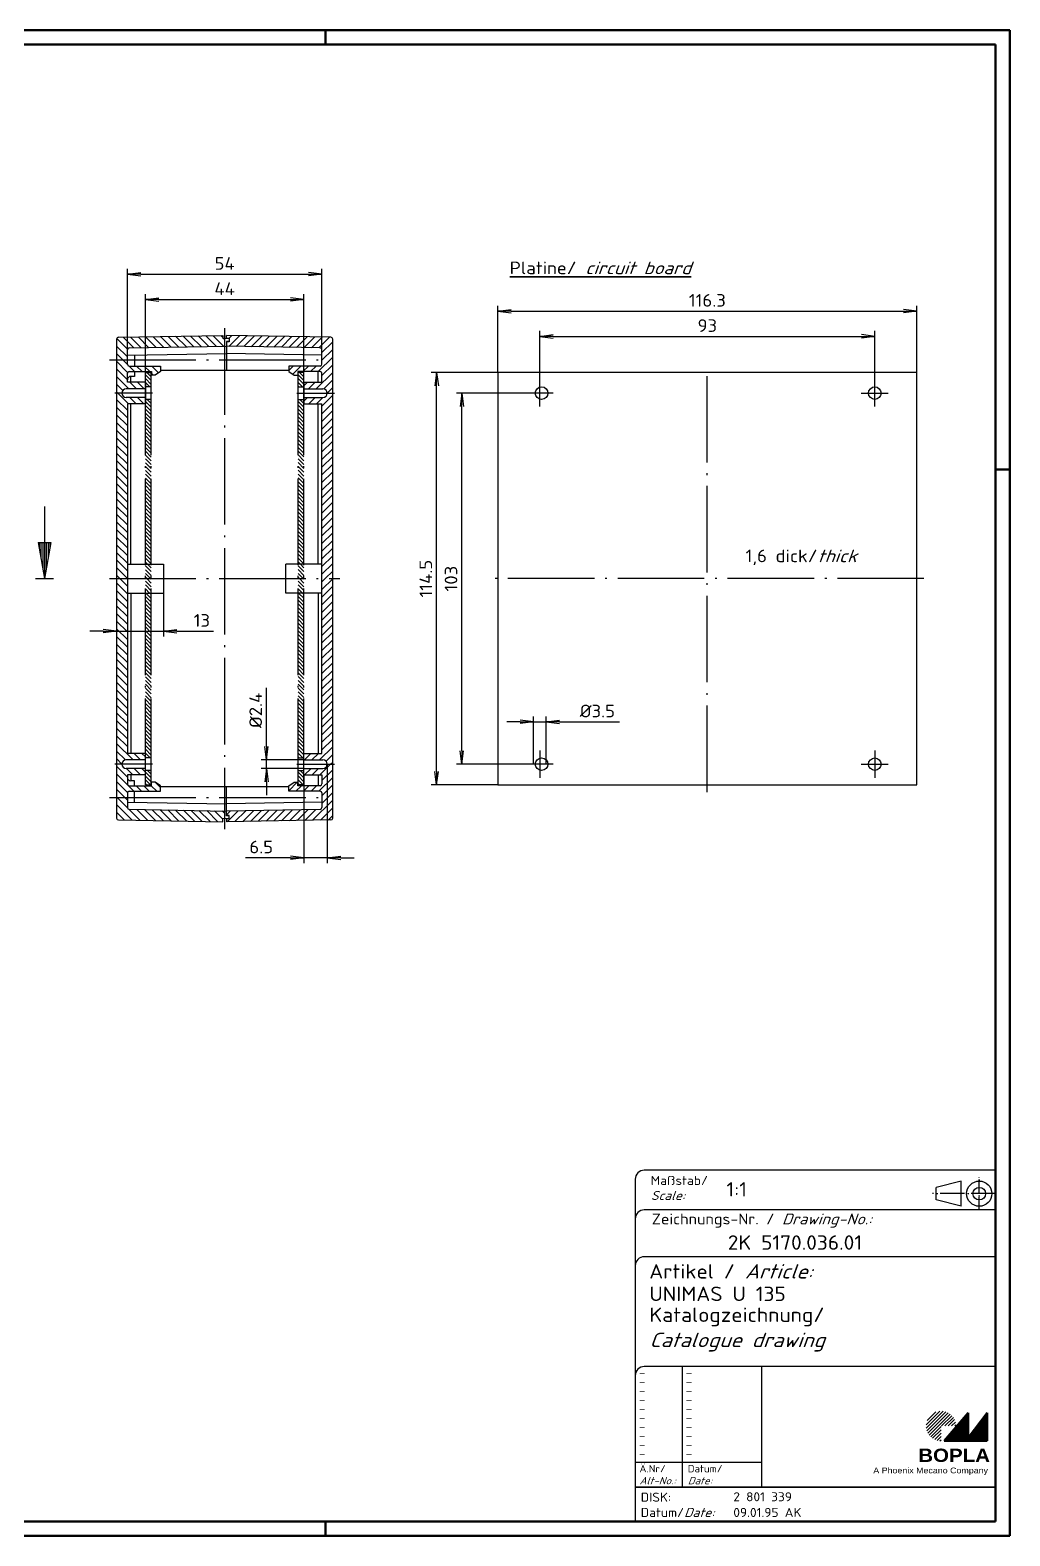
# Model space of a CAD drawing. Header units: millimetres. Extents: x 1 to 593, y 1 to 419.
# Drawn here: x 321 to 593, y 1 to 419 of the extents above; entities that cross this region are included whole.
import ezdxf

# ---------------------------------------------------------------- set-up
doc = ezdxf.new("R2010")
doc.units = ezdxf.units.MM
doc.linetypes.add('ACAD_ISO04W100', pattern=[30.5, 24, -3, 0.5, -3])
doc.styles.get("Standard").update_dxf_attribs({"font": 'isocp.shx', "width": 1.2})
doc.dimstyles.new('phoenix', dxfattribs={"dimtxt": 2.5, "dimasz": 3.72, "dimexe": 1.5, "dimexo": 0, "dimgap": 0.5, "dimtad": 1, "dimdec": 6, "dimdsep": 46, "dimtxsty": 'Standard', "dimblk": '_OPEN15', "dimcen": 0, "dimclrd": 1, "dimclre": 1, "dimclrt": 5, "dimadec": 4, "dimazin": 2, "dimtfac": 0.666667, "dimtdec": 6, "dimtmove": 0, "dimatfit": 0, "dimldrblk": '_OPEN15', "dimfxl": 1, "dimtolj": 1, "dimlwd": 25, "dimlwe": 25, "dimarcsym": 0})

# ---------------------------------------------------------------- blocks, each defined once
blk = doc.blocks.new('_OPEN15', base_point=(1, 0))
at = {"color": 0, "linetype": 'ByBlock'}
for p, q in [((1, 0), (0, 0.13)), ((0, 0), (1, 0)), ((1, 0), (0, -0.13))]:
    blk.add_line(p, q, dxfattribs=at)
blk = doc.blocks.new('*D111')
at = {"color": 1, "linetype": 'Continuous', "lineweight": 25}
for p, q in [((462.5, 321.98), (462.5, 335.48)), ((555.5, 321.98), (555.5, 335.48)), ((466.22, 333.98), (551.78, 333.98))]:
    blk.add_line(p, q, dxfattribs=at)
at = {"color": 1, "linetype": 'Continuous', "lineweight": 25, "xscale": 3.72, "yscale": 3.72, "zscale": 3.72, "rotation": 180}
blk.add_blockref('_OPEN15', (462.5, 333.98), dxfattribs=at)
at = {"color": 1, "linetype": 'Continuous', "lineweight": 25, "xscale": 3.72, "yscale": 3.72, "zscale": 3.72}
blk.add_blockref('_OPEN15', (555.5, 333.98), dxfattribs=at)
at = {"color": 5, "linetype": 'Continuous', "insert": (509, 336.98), "char_height": 3.5, "attachment_point": 5}
blk.add_mtext('\\A1;93', dxfattribs=at)
blk = doc.blocks.new('*D110')
at = {"color": 1, "linetype": 'Continuous', "lineweight": 25}
for p, q in [((450.85, 323.98), (450.85, 342.48)), ((454.57, 340.98), (563.43, 340.98)), ((567.15, 323.98), (567.15, 342.48))]:
    blk.add_line(p, q, dxfattribs=at)
at = {"color": 1, "linetype": 'Continuous', "lineweight": 25, "xscale": 3.72, "yscale": 3.72, "zscale": 3.72, "rotation": 180}
blk.add_blockref('_OPEN15', (450.85, 340.98), dxfattribs=at)
at = {"color": 1, "linetype": 'Continuous', "lineweight": 25, "xscale": 3.72, "yscale": 3.72, "zscale": 3.72}
blk.add_blockref('_OPEN15', (567.15, 340.98), dxfattribs=at)
at = {"color": 5, "linetype": 'Continuous', "insert": (509, 343.98), "char_height": 3.5, "attachment_point": 5}
blk.add_mtext('\\A1;116.3', dxfattribs=at)
blk = doc.blocks.new('*D109')
at = {"color": 1, "linetype": 'Continuous', "lineweight": 25}
for p, q in [((450.85, 323.98), (432.35, 323.98)), ((433.85, 213.2), (433.85, 320.26)), ((450.85, 209.48), (432.35, 209.48))]:
    blk.add_line(p, q, dxfattribs=at)
at = {"color": 1, "linetype": 'Continuous', "lineweight": 25, "xscale": 3.72, "yscale": 3.72, "zscale": 3.72}
for p, rotation in [((433.85, 323.98), 90), ((433.85, 209.48), 270)]:
    blk.add_blockref('_OPEN15', p, dxfattribs=dict(at, rotation=rotation))
at = {"color": 5, "linetype": 'Continuous', "insert": (430.85, 266.73), "char_height": 3.5, "attachment_point": 5, "rotation": 90}
blk.add_mtext('\\A1;114.5', dxfattribs=at)
blk = doc.blocks.new('*D108')
at = {"color": 1, "linetype": 'Continuous', "lineweight": 25}
for p, q in [((458.75, 318.23), (439.35, 318.23)), ((440.85, 218.95), (440.85, 314.51)), ((458.75, 215.23), (439.35, 215.23))]:
    blk.add_line(p, q, dxfattribs=at)
at = {"color": 1, "linetype": 'Continuous', "lineweight": 25, "xscale": 3.72, "yscale": 3.72, "zscale": 3.72}
for p, rotation in [((440.85, 318.23), 90), ((440.85, 215.23), 270)]:
    blk.add_blockref('_OPEN15', p, dxfattribs=dict(at, rotation=rotation))
at = {"color": 5, "linetype": 'Continuous', "insert": (437.85, 266.73), "char_height": 3.5, "attachment_point": 5, "rotation": 90}
blk.add_mtext('\\A1;103', dxfattribs=at)
blk = doc.blocks.new('*D87')
at = {"color": 1, "linetype": 'Continuous', "lineweight": 25}
for p, q in [((457.03, 226.98), (453.31, 226.98)), ((460.75, 215.23), (460.75, 228.48)), ((460.75, 226.98), (464.25, 226.98)), ((464.25, 215.23), (464.25, 228.48)), ((467.97, 226.98), (484.66, 226.98))]:
    blk.add_line(p, q, dxfattribs=at)
at = {"color": 1, "linetype": 'Continuous', "lineweight": 25, "xscale": 3.72, "yscale": 3.72, "zscale": 3.72}
blk.add_blockref('_OPEN15', (460.75, 226.98), dxfattribs=at)
at = {"color": 1, "linetype": 'Continuous', "lineweight": 25, "xscale": 3.72, "yscale": 3.72, "zscale": 3.72, "rotation": 180}
blk.add_blockref('_OPEN15', (464.25, 226.98), dxfattribs=at)
at = {"color": 5, "linetype": 'Continuous', "insert": (478.49, 229.98), "char_height": 3.5, "attachment_point": 5}
blk.add_mtext('\\A1;%%c3.5', dxfattribs=at)
blk = doc.blocks.new('*D93')
at = {"color": 1, "linetype": 'Continuous', "lineweight": 25}
for p, q in [((345, 266.73), (345, 250.64)), ((358, 262.73), (358, 250.64)), ((341.28, 252.14), (337.56, 252.14)), ((345, 252.14), (358, 252.14)), ((361.72, 252.14), (371.89, 252.14))]:
    blk.add_line(p, q, dxfattribs=at)
at = {"color": 1, "linetype": 'Continuous', "lineweight": 25, "xscale": 3.72, "yscale": 3.72, "zscale": 3.72}
blk.add_blockref('_OPEN15', (345, 252.14), dxfattribs=at)
at = {"color": 1, "linetype": 'Continuous', "lineweight": 25, "xscale": 3.72, "yscale": 3.72, "zscale": 3.72, "rotation": 180}
blk.add_blockref('_OPEN15', (358, 252.14), dxfattribs=at)
at = {"color": 5, "linetype": 'Continuous', "insert": (368.67, 255.14), "char_height": 3.5, "attachment_point": 5}
blk.add_mtext('\\A1;13', dxfattribs=at)
blk = doc.blocks.new('*D92')
at = {"color": 1, "linetype": 'Continuous', "lineweight": 25}
for p, q in [((348, 330.26), (348, 352.73)), ((351.72, 351.23), (398.28, 351.23)), ((402, 330.27), (402, 352.73))]:
    blk.add_line(p, q, dxfattribs=at)
at = {"color": 1, "linetype": 'Continuous', "lineweight": 25, "xscale": 3.72, "yscale": 3.72, "zscale": 3.72, "rotation": 180}
blk.add_blockref('_OPEN15', (348, 351.23), dxfattribs=at)
at = {"color": 1, "linetype": 'Continuous', "lineweight": 25, "xscale": 3.72, "yscale": 3.72, "zscale": 3.72}
blk.add_blockref('_OPEN15', (402, 351.23), dxfattribs=at)
at = {"color": 5, "linetype": 'Continuous', "insert": (375, 354.23), "char_height": 3.5, "attachment_point": 5}
blk.add_mtext('\\A1;54', dxfattribs=at)
blk = doc.blocks.new('*D84')
at = {"color": 1, "linetype": 'Continuous', "lineweight": 25}
for p, q in [((353, 321.23), (353, 345.73)), ((356.72, 344.23), (393.28, 344.23)), ((397, 321.23), (397, 345.73))]:
    blk.add_line(p, q, dxfattribs=at)
at = {"color": 1, "linetype": 'Continuous', "lineweight": 25, "xscale": 3.72, "yscale": 3.72, "zscale": 3.72, "rotation": 180}
blk.add_blockref('_OPEN15', (353, 344.23), dxfattribs=at)
at = {"color": 1, "linetype": 'Continuous', "lineweight": 25, "xscale": 3.72, "yscale": 3.72, "zscale": 3.72}
blk.add_blockref('_OPEN15', (397, 344.23), dxfattribs=at)
at = {"color": 5, "linetype": 'Continuous', "insert": (375, 347.23), "char_height": 3.5, "attachment_point": 5}
blk.add_mtext('\\A1;44', dxfattribs=at)
blk = doc.blocks.new('*D91')
at = {"color": 1, "linetype": 'Continuous', "lineweight": 25}
for p, q in [((386.62, 220.15), (386.62, 236.45)), ((397, 216.43), (385.12, 216.43)), ((397, 214.03), (385.12, 214.03)), ((386.62, 214.03), (386.62, 216.43)), ((386.62, 210.31), (386.62, 206.59))]:
    blk.add_line(p, q, dxfattribs=at)
at = {"color": 1, "linetype": 'Continuous', "lineweight": 25, "xscale": 3.72, "yscale": 3.72, "zscale": 3.72}
for p, rotation in [((386.62, 216.43), 270), ((386.62, 214.03), 90)]:
    blk.add_blockref('_OPEN15', p, dxfattribs=dict(at, rotation=rotation))
at = {"color": 5, "linetype": 'Continuous', "insert": (383.62, 230.16), "char_height": 3.5, "attachment_point": 5, "rotation": 90}
blk.add_mtext('\\A1;%%c2.4', dxfattribs=at)
blk = doc.blocks.new('*D83')
at = {"color": 1, "linetype": 'Continuous', "lineweight": 25}
for p, q in [((403.5, 215.23), (403.5, 187.73)), ((397, 212.23), (397, 187.73)), ((393.28, 189.23), (380.75, 189.23)), ((403.5, 189.23), (397, 189.23)), ((407.22, 189.23), (410.94, 189.23))]:
    blk.add_line(p, q, dxfattribs=at)
at = {"color": 1, "linetype": 'Continuous', "lineweight": 25, "xscale": 3.72, "yscale": 3.72, "zscale": 3.72}
blk.add_blockref('_OPEN15', (397, 189.23), dxfattribs=at)
at = {"color": 1, "linetype": 'Continuous', "lineweight": 25, "xscale": 3.72, "yscale": 3.72, "zscale": 3.72, "rotation": 180}
blk.add_blockref('_OPEN15', (403.5, 189.23), dxfattribs=at)
at = {"color": 5, "linetype": 'Continuous', "insert": (385.16, 192.23), "char_height": 3.5, "attachment_point": 5}
blk.add_mtext('\\A1;6.5', dxfattribs=at)
blk = doc.blocks.new('*X41')
at = {"color": 0, "linetype": 'Continuous'}
for p, q in [((376.16, 329.49), (379.11, 332.44)), ((376.19, 331.64), (377.02, 332.47)), ((378.24, 329.45), (381.19, 332.4)), ((380.33, 329.42), (383.28, 332.36)), ((382.41, 329.38), (385.36, 332.33)), ((384.5, 329.34), (387.45, 332.29)), ((386.58, 329.31), (389.53, 332.26)), ((388.67, 329.27), (391.62, 332.22)), ((390.75, 329.23), (393.7, 332.18)), ((392.84, 329.2), (395.79, 332.15)), ((394.92, 329.16), (397.87, 332.11)), ((397.01, 329.12), (399.96, 332.07)), ((399.09, 329.09), (402.04, 332.04)), ((401.18, 329.05), (404.13, 332)), ((402, 327.75), (405, 330.75)), ((400.99, 322.5), (405, 326.51)), ((402, 325.63), (405, 328.63)), ((392.8, 322.8), (394, 324)), ((393.89, 321.77), (396.12, 324)), ((396.75, 322.5), (398.25, 324)), ((398.87, 322.5), (400.37, 324)), ((400.43, 317.7), (405, 322.27)), ((402, 321.39), (405, 324.39)), ((397, 318.51), (397.99, 319.5)), ((398.31, 317.7), (400.11, 319.5)), ((402.53, 317.68), (405, 320.15)), ((403.5, 316.53), (405, 318.03)), ((397, 314.27), (398.03, 315.3)), ((398.35, 313.5), (400.15, 315.3)), ((400.47, 313.5), (402.27, 315.3)), ((402, 312.9), (405, 315.9)), ((402, 310.78), (405, 313.78)), ((402, 308.66), (405, 311.66)), ((402, 306.54), (405, 309.54)), ((402, 304.42), (405, 307.42)), ((402, 302.3), (405, 305.3)), ((402, 300.18), (405, 303.18)), ((402, 298.06), (405, 301.06)), ((402, 295.93), (405, 298.93)), ((402, 293.81), (405, 296.81)), ((402, 291.69), (405, 294.69)), ((402, 289.57), (405, 292.57)), ((402, 287.45), (405, 290.45)), ((402, 285.33), (405, 288.33)), ((402, 283.21), (405, 286.21)), ((402, 281.08), (405, 284.08)), ((402, 278.96), (405, 281.96)), ((402, 276.84), (405, 279.84)), ((402, 274.72), (405, 277.72)), ((402, 272.6), (405, 275.6)), ((402, 270.48), (405, 273.48)), ((402, 268.36), (405, 271.36)), ((402, 266.24), (405, 269.24)), ((402, 264.11), (402.89, 265)), ((402, 261.99), (405, 264.99)), ((402.89, 265), (405, 267.11)), ((402, 259.87), (405, 262.87)), ((402, 257.75), (405, 260.75)), ((402, 255.63), (405, 258.63)), ((402, 253.51), (405, 256.51)), ((402, 251.39), (405, 254.39)), ((402, 249.26), (405, 252.26)), ((402, 247.14), (405, 250.14)), ((402, 245.02), (405, 248.02)), ((402, 242.9), (405, 245.9)), ((402, 240.78), (405, 243.78)), ((402, 238.66), (405, 241.66)), ((402, 236.54), (405, 239.54)), ((402, 234.42), (405, 237.42)), ((402, 232.29), (405, 235.29)), ((402, 230.17), (405, 233.17)), ((402, 228.05), (405, 231.05)), ((402, 225.93), (405, 228.93)), ((402, 223.81), (405, 226.81)), ((402, 221.69), (405, 224.69)), ((402, 219.57), (405, 222.57)), ((401.38, 214.7), (405, 218.32)), ((402, 217.45), (405, 220.45)), ((397.13, 214.7), (398.93, 216.5)), ((399.25, 214.7), (401.05, 216.5)), ((401.42, 210.5), (404.42, 213.5)), ((403.15, 214.35), (405, 216.2)), ((404.42, 213.5), (405, 214.08)), ((397.18, 210.5), (398.98, 212.3)), ((399.3, 210.5), (401.1, 212.3)), ((401.16, 206), (405, 209.84)), ((402, 208.96), (405, 211.96)), ((392.8, 206.12), (395.18, 208.5)), ((394.8, 206), (396.3, 207.5)), ((396.92, 206), (398.42, 207.5)), ((399.04, 206), (400.54, 207.5)), ((402, 204.72), (405, 207.72)), ((402, 202.6), (405, 205.6)), ((382.17, 197.62), (385.22, 200.67)), ((384.33, 197.65), (387.38, 200.71)), ((386.49, 197.69), (389.54, 200.75)), ((388.65, 197.73), (391.7, 200.78)), ((390.81, 197.77), (393.86, 200.82)), ((392.97, 197.8), (396.02, 200.86)), ((395.13, 197.84), (398.18, 200.9)), ((397.28, 197.88), (400.34, 200.93)), ((399.44, 197.92), (405, 203.47)), ((401.6, 197.96), (405, 201.35)), ((375.5, 199.43), (376.59, 200.52)), ((375.69, 197.5), (378.75, 200.56)), ((377.85, 197.54), (380.91, 200.59)), ((380.01, 197.58), (383.07, 200.63)), ((403.76, 197.99), (405, 199.23))]:
    blk.add_line(p, q, dxfattribs=at)
blk = doc.blocks.new('*X42')
at = {"color": 0, "linetype": 'Continuous'}
for p, q in [((348.02, 328.68), (345.03, 331.67)), ((349.77, 329.05), (346.81, 332.02)), ((351.86, 329.09), (348.89, 332.05)), ((353.94, 329.12), (350.98, 332.09)), ((356.03, 329.16), (353.06, 332.13)), ((358.11, 329.2), (355.15, 332.16)), ((360.2, 329.23), (357.23, 332.2)), ((362.28, 329.27), (359.32, 332.23)), ((364.37, 329.31), (361.4, 332.27)), ((366.45, 329.34), (363.49, 332.31)), ((368.54, 329.38), (365.57, 332.34)), ((370.62, 329.41), (367.66, 332.38)), ((372.71, 329.45), (369.74, 332.42)), ((374.79, 329.49), (371.83, 332.45)), ((374.5, 331.9), (373.91, 332.49)), ((375, 331.4), (374.72, 331.68)), ((348, 326.58), (345, 329.58)), ((346.71, 325.75), (345, 327.46)), ((348.07, 322.26), (345, 325.34)), ((348, 320.22), (345, 323.22)), ((348, 324.46), (346.71, 325.75)), ((349.96, 322.5), (348.46, 324)), ((352.08, 322.5), (350.58, 324)), ((354.2, 322.5), (352.7, 324)), ((355.2, 321.5), (354.7, 322)), ((356.67, 322.15), (354.82, 324)), ((357.2, 323.74), (356.94, 324)), ((348.39, 317.7), (345, 321.09)), ((346.75, 317.23), (345, 318.97)), ((350.52, 317.7), (348.72, 319.5)), ((352.64, 317.7), (350.84, 319.5)), ((353, 319.46), (352.96, 319.5)), ((345.35, 316.5), (345, 316.85)), ((348, 311.73), (345, 314.73)), ((348.35, 313.5), (345.35, 316.5)), ((350.47, 313.5), (348.67, 315.3)), ((352.59, 313.5), (350.79, 315.3)), ((353, 315.22), (352.92, 315.3)), ((348, 309.61), (345, 312.61)), ((348, 307.49), (345, 310.49)), ((348, 305.37), (345, 308.37)), ((348, 303.25), (345, 306.25)), ((348, 301.12), (345, 304.12)), ((348, 299), (345, 302)), ((348, 296.88), (345, 299.88)), ((348, 294.76), (345, 297.76)), ((348, 292.64), (345, 295.64)), ((348, 290.52), (345, 293.52)), ((348, 288.4), (345, 291.4)), ((348, 286.27), (345, 289.27)), ((348, 284.15), (345, 287.15)), ((348, 282.03), (345, 285.03)), ((348, 279.91), (345, 282.91)), ((348, 277.79), (345, 280.79)), ((348, 275.67), (345, 278.67)), ((348, 273.55), (345, 276.55)), ((348, 271.43), (345, 274.43)), ((348, 269.3), (345, 272.3)), ((348, 267.18), (345, 270.18)), ((348, 265.06), (345, 268.06)), ((345.94, 265), (345, 265.94)), ((348, 260.82), (345, 263.82)), ((348, 262.94), (345.94, 265)), ((348, 258.7), (345, 261.7)), ((348, 256.58), (345, 259.58)), ((348, 254.45), (345, 257.45)), ((348, 252.33), (345, 255.33)), ((348, 250.21), (345, 253.21)), ((348, 248.09), (345, 251.09)), ((348, 245.97), (345, 248.97)), ((348, 243.85), (345, 246.85)), ((348, 241.73), (345, 244.73)), ((348, 239.61), (345, 242.61)), ((348, 237.48), (345, 240.48)), ((348, 235.36), (345, 238.36)), ((348, 233.24), (345, 236.24)), ((348, 231.12), (345, 234.12)), ((348, 229), (345, 232)), ((348, 226.88), (345, 229.88)), ((348, 224.76), (345, 227.76)), ((348, 222.64), (345, 225.64)), ((348, 220.51), (345, 223.51)), ((348, 218.39), (345, 221.39)), ((349.57, 214.7), (345, 219.27)), ((347.47, 214.68), (345, 217.15)), ((346.5, 213.53), (345, 215.03)), ((351.69, 214.7), (349.89, 216.5)), ((353, 215.51), (352.01, 216.5)), ((348, 209.91), (345, 212.91)), ((349.79, 206), (345, 210.79)), ((349.53, 210.5), (347.73, 212.3)), ((351.65, 210.5), (349.85, 212.3)), ((353, 211.27), (351.97, 212.3)), ((348.02, 205.64), (345, 208.66)), ((347.29, 204.25), (345, 206.54)), ((351.91, 206), (350.41, 207.5)), ((354.03, 206), (352.53, 207.5)), ((356.15, 206), (354.65, 207.5)), ((357.2, 207.07), (355.91, 208.36)), ((345.17, 204.25), (345, 204.42)), ((349.36, 197.94), (345, 202.3)), ((348, 201.42), (345.17, 204.25)), ((348, 203.54), (347.29, 204.25)), ((351.52, 197.9), (348.45, 200.97)), ((353.68, 197.86), (350.61, 200.93)), ((355.84, 197.83), (352.77, 200.9)), ((358, 197.79), (354.93, 200.86)), ((360.16, 197.75), (357.09, 200.82)), ((362.32, 197.71), (359.24, 200.78)), ((364.47, 197.67), (361.4, 200.75)), ((366.63, 197.64), (363.56, 200.71)), ((368.79, 197.6), (365.72, 200.67)), ((347.2, 197.98), (345, 200.18)), ((370.95, 197.56), (367.88, 200.63)), ((373.11, 197.52), (370.04, 200.6)), ((374.5, 198.26), (372.2, 200.56)), ((375, 199.88), (374.36, 200.52))]:
    blk.add_line(p, q, dxfattribs=at)
blk = doc.blocks.new('*X43')
at = {"color": 0, "linetype": 'Continuous'}
for p, q in [((354.6, 321.04), (353.39, 322.25)), ((354.6, 322.1), (354.45, 322.25)), ((354.6, 319.98), (353, 321.58)), ((354.6, 318.92), (353, 320.52)), ((354.21, 318.25), (353, 319.46)), ((353.15, 318.25), (353, 318.4)), ((354.6, 312.56), (353, 314.16)), ((354.6, 313.62), (353.47, 314.75)), ((354.6, 314.68), (354.53, 314.75)), ((354.6, 311.49), (353, 313.09)), ((354.6, 310.43), (353, 312.03)), ((354.6, 309.37), (353, 310.97)), ((354.6, 308.31), (353, 309.91)), ((354.6, 307.25), (353, 308.85)), ((354.6, 306.19), (353, 307.79)), ((354.6, 305.13), (353, 306.73)), ((354.6, 304.07), (353, 305.67)), ((354.6, 303.01), (353, 304.61)), ((354.6, 301.95), (353, 303.55)), ((354.6, 300.89), (353, 302.49)), ((354.6, 299.83), (353, 301.43)), ((354.6, 298.77), (353, 300.37)), ((354.6, 297.71), (353, 299.31)), ((354.6, 296.65), (353, 298.25)), ((354.6, 295.58), (353, 297.18)), ((354.6, 294.52), (353, 296.12)), ((354.6, 293.46), (353, 295.06)), ((354.6, 292.4), (353, 294)), ((354.6, 291.34), (353, 292.94)), ((354.6, 290.28), (353, 291.88)), ((354.6, 289.22), (353, 290.82)), ((354.6, 288.16), (353, 289.76)), ((354.6, 287.1), (353, 288.7)), ((354.6, 286.04), (353, 287.64)), ((354.6, 284.98), (353, 286.58)), ((354.6, 283.92), (353, 285.52)), ((354.6, 282.86), (353, 284.46)), ((354.6, 281.8), (353, 283.4)), ((354.6, 280.74), (353, 282.34)), ((354.6, 279.67), (353, 281.27)), ((354.6, 278.61), (353, 280.21)), ((354.6, 277.55), (353, 279.15)), ((354.6, 276.49), (353, 278.09)), ((354.6, 275.43), (353, 277.03)), ((354.6, 274.37), (353, 275.97)), ((354.6, 273.31), (353, 274.91)), ((354.6, 272.25), (353, 273.85)), ((354.6, 271.19), (353, 272.79)), ((354.6, 270.13), (353, 271.73)), ((354.6, 269.07), (353, 270.67)), ((353.61, 269), (353, 269.61)), ((354.6, 266.95), (353, 268.55)), ((354.6, 268.01), (353.61, 269)), ((354.6, 265.89), (353, 267.49)), ((354.43, 265), (353, 266.43)), ((353.36, 265), (353, 265.36)), ((354.6, 262.7), (353, 264.3)), ((354.6, 263.76), (353.36, 265)), ((354.6, 264.83), (354.43, 265)), ((354.6, 261.64), (353, 263.24)), ((354.18, 261), (353, 262.18)), ((353.12, 261), (353, 261.12)), ((354.6, 258.46), (353, 260.06)), ((354.6, 259.52), (353.12, 261)), ((354.6, 260.58), (354.18, 261)), ((354.6, 257.4), (353, 259)), ((354.6, 256.34), (353, 257.94)), ((354.6, 255.28), (353, 256.88)), ((354.6, 254.22), (353, 255.82)), ((354.6, 253.16), (353, 254.76)), ((354.6, 252.1), (353, 253.7)), ((354.6, 251.04), (353, 252.64)), ((354.6, 249.98), (353, 251.58)), ((354.6, 248.92), (353, 250.52)), ((354.6, 247.85), (353, 249.45)), ((354.6, 246.79), (353, 248.39)), ((354.6, 245.73), (353, 247.33)), ((354.6, 244.67), (353, 246.27)), ((354.6, 243.61), (353, 245.21)), ((354.6, 242.55), (353, 244.15)), ((354.6, 241.49), (353, 243.09)), ((354.6, 240.43), (353, 242.03)), ((354.6, 239.37), (353, 240.97)), ((354.6, 238.31), (353, 239.91)), ((354.6, 237.25), (353, 238.85)), ((354.6, 236.19), (353, 237.79)), ((354.6, 235.13), (353, 236.73)), ((354.6, 234.07), (353, 235.67)), ((354.6, 233.01), (353, 234.61)), ((354.6, 231.95), (353, 233.55)), ((354.6, 230.88), (353, 232.48)), ((354.6, 229.82), (353, 231.42)), ((354.6, 228.76), (353, 230.36)), ((354.6, 227.7), (353, 229.3)), ((354.6, 226.64), (353, 228.24)), ((354.6, 225.58), (353, 227.18)), ((354.6, 224.52), (353, 226.12)), ((354.6, 223.46), (353, 225.06)), ((354.6, 222.4), (353, 224)), ((354.6, 221.34), (353, 222.94)), ((354.6, 220.28), (353, 221.88)), ((354.6, 219.22), (353, 220.82)), ((354.6, 218.16), (353, 219.76)), ((354.6, 217.1), (353, 218.7)), ((354.6, 216.04), (353, 217.64)), ((354.32, 215.25), (353, 216.57)), ((353.26, 215.25), (353, 215.51)), ((354.6, 209.67), (353, 211.27)), ((354.6, 208.61), (353, 210.21)), ((354.4, 207.75), (353, 209.15)), ((354.6, 210.73), (353.58, 211.75)), ((353.34, 207.75), (353, 208.09))]:
    blk.add_line(p, q, dxfattribs=at)
blk = doc.blocks.new('*X44')
at = {"color": 0, "linetype": 'Continuous'}
for p, q in [((397, 321.07), (395.82, 322.25)), ((397, 322.13), (396.88, 322.25)), ((397, 320.01), (395.4, 321.61)), ((397, 318.95), (395.4, 320.55)), ((396.63, 318.25), (395.4, 319.48)), ((395.57, 318.25), (395.4, 318.42)), ((397, 312.58), (395.4, 314.18)), ((397, 313.64), (395.89, 314.75)), ((397, 314.7), (396.95, 314.75)), ((397, 311.52), (395.4, 313.12)), ((397, 310.46), (395.4, 312.06)), ((397, 309.4), (395.4, 311)), ((397, 308.34), (395.4, 309.94)), ((397, 307.28), (395.4, 308.88)), ((397, 306.22), (395.4, 307.82)), ((397, 305.16), (395.4, 306.76)), ((397, 304.1), (395.4, 305.7)), ((397, 303.04), (395.4, 304.64)), ((397, 301.98), (395.4, 303.58)), ((397, 300.91), (395.4, 302.51)), ((397, 299.85), (395.4, 301.45)), ((397, 298.79), (395.4, 300.39)), ((397, 297.73), (395.4, 299.33)), ((397, 296.67), (395.4, 298.27)), ((397, 295.61), (395.4, 297.21)), ((397, 294.55), (395.4, 296.15)), ((397, 293.49), (395.4, 295.09)), ((397, 292.43), (395.4, 294.03)), ((397, 291.37), (395.4, 292.97)), ((397, 290.31), (395.4, 291.91)), ((397, 289.25), (395.4, 290.85)), ((397, 288.19), (395.4, 289.79)), ((397, 287.13), (395.4, 288.73)), ((397, 286.07), (395.4, 287.67)), ((397, 285), (395.4, 286.6)), ((397, 283.94), (395.4, 285.54)), ((397, 282.88), (395.4, 284.48)), ((397, 281.82), (395.4, 283.42)), ((397, 280.76), (395.4, 282.36)), ((397, 279.7), (395.4, 281.3)), ((397, 278.64), (395.4, 280.24)), ((397, 277.58), (395.4, 279.18)), ((397, 276.52), (395.4, 278.12)), ((397, 275.46), (395.4, 277.06)), ((397, 274.4), (395.4, 276)), ((397, 273.34), (395.4, 274.94)), ((397, 272.28), (395.4, 273.88)), ((397, 271.22), (395.4, 272.82)), ((397, 270.16), (395.4, 271.76)), ((397, 269.09), (395.4, 270.69)), ((396.03, 269), (395.4, 269.63)), ((397, 266.97), (395.4, 268.57)), ((397, 268.03), (396.03, 269)), ((397, 265.91), (395.4, 267.51)), ((396.85, 265), (395.4, 266.45)), ((395.79, 265), (395.4, 265.39)), ((397, 262.73), (395.4, 264.33)), ((397, 263.79), (395.79, 265)), ((397, 264.85), (396.85, 265)), ((397, 261.67), (395.4, 263.27)), ((396.61, 261), (395.4, 262.21)), ((395.55, 261), (395.4, 261.15)), ((397, 258.49), (395.4, 260.09)), ((397, 259.55), (395.55, 261)), ((397, 260.61), (396.61, 261)), ((397, 257.43), (395.4, 259.03)), ((397, 256.37), (395.4, 257.97)), ((397, 255.31), (395.4, 256.91)), ((397, 254.25), (395.4, 255.85)), ((397, 253.18), (395.4, 254.78)), ((397, 252.12), (395.4, 253.72)), ((397, 251.06), (395.4, 252.66)), ((397, 250), (395.4, 251.6)), ((397, 248.94), (395.4, 250.54)), ((397, 247.88), (395.4, 249.48)), ((397, 246.82), (395.4, 248.42)), ((397, 245.76), (395.4, 247.36)), ((397, 244.7), (395.4, 246.3)), ((397, 243.64), (395.4, 245.24)), ((397, 242.58), (395.4, 244.18)), ((397, 241.52), (395.4, 243.12)), ((397, 240.46), (395.4, 242.06)), ((397, 239.4), (395.4, 241)), ((397, 238.34), (395.4, 239.94)), ((397, 237.27), (395.4, 238.87)), ((397, 236.21), (395.4, 237.81)), ((397, 235.15), (395.4, 236.75)), ((397, 234.09), (395.4, 235.69)), ((397, 233.03), (395.4, 234.63)), ((397, 231.97), (395.4, 233.57)), ((397, 230.91), (395.4, 232.51)), ((397, 229.85), (395.4, 231.45)), ((397, 228.79), (395.4, 230.39)), ((397, 227.73), (395.4, 229.33)), ((397, 226.67), (395.4, 228.27)), ((397, 225.61), (395.4, 227.21)), ((397, 224.55), (395.4, 226.15)), ((397, 223.49), (395.4, 225.09)), ((397, 222.43), (395.4, 224.03)), ((397, 221.36), (395.4, 222.96)), ((397, 220.3), (395.4, 221.9)), ((397, 219.24), (395.4, 220.84)), ((397, 218.18), (395.4, 219.78)), ((397, 217.12), (395.4, 218.72)), ((397, 216.06), (395.4, 217.66)), ((396.75, 215.25), (395.4, 216.6)), ((395.69, 215.25), (395.4, 215.54)), ((397, 209.7), (395.4, 211.3)), ((397, 208.64), (395.4, 210.24)), ((396.83, 207.75), (395.4, 209.18)), ((397, 210.76), (396.01, 211.75)), ((395.77, 207.75), (395.4, 208.12))]:
    blk.add_line(p, q, dxfattribs=at)

msp = doc.modelspace()

# ---------------------------------------------------------------- hatches: boundary and pattern name
at = {"linetype": 'Continuous', "lineweight": 25}
h = msp.add_hatch(dxfattribs=at)
h.set_pattern_fill('_U', color=1, scale=0.65, angle=45, style=0, pattern_type=0)
h.set_pattern_definition([(45, (174, -32.08885), (-0.4596194, 0.4596194), [])])
edge = h.paths.add_edge_path(flags=0)
edge.add_line((573.883475, 27.364538), (573.883475, 31.514538))
edge.add_line((573.883475, 31.514538), (578.033475, 31.514538))
edge.add_arc((573.883475, 31.514538), 4.15, 0, 270)
h = msp.add_hatch(dxfattribs=at)
h.set_pattern_fill('_U', color=1, scale=0.1, angle=45, style=0, pattern_type=0)
h.set_pattern_definition([(45, (174, -32.08885), (-0.070710678, 0.070710678), [])])
h.paths.add_polyline_path([(581.433475, 35.164538), (574.733475, 27.364538), (586.733475, 27.364538), (586.733475, 35.164538), (581.433475, 28.264538)], flags=0)

# ---------------------------------------------------------------- linework, layer by layer
at = {"color": 1, "linetype": 'Continuous', "lineweight": 50}
for p, q in [((1, 419), (593, 419)), ((403, 419), (403, 415)), ((593, 419), (593, 1)), ((589, 297), (593, 297)), ((403, 1), (403, 5)), ((593, 1), (1, 1))]:
    msp.add_line(p, q, dxfattribs=at)
at = {"color": 3, "linetype": 'Continuous', "lineweight": 50}
for p, q in [((20, 415), (589, 415)), ((589, 415), (589, 5)), ((589, 5), (20, 5))]:
    msp.add_line(p, q, dxfattribs=at)
at = {"color": 1, "linetype": 'ACAD_ISO04W100'}
for p, q in [((375, 336.227033), (375, 197.227033)), ((375, 336.227033), (375, 197.227033)), ((343, 327.477033), (404, 327.477033)), ((353, 209.477033), (353, 323.977033)), ((353, 323.977033), (354.6, 323.977033)), ((354.6, 209.477033), (354.6, 323.977033)), ((395.4, 209.477033), (395.4, 323.977033)), ((397, 323.977033), (395.4, 323.977033)), ((397, 209.477033), (397, 323.977033)), ((462.5, 314.477033), (462.5, 321.977033)), ((509, 207.477033), (509, 325.977033)), ((555.5, 314.477033), (555.5, 321.977033)), ((355, 318.227033), (344.5, 318.227033)), ((354.6, 319.977033), (353, 319.977033)), ((395, 318.227033), (405.5, 318.227033)), ((395.4, 319.977033), (397, 319.977033)), ((466.25, 318.227033), (458.75, 318.227033)), ((551.75, 318.227033), (559.25, 318.227033)), ((354.6, 316.477033), (353, 316.477033)), ((395.4, 316.477033), (397, 316.477033)), ((343, 266.727033), (407, 266.727033)), ((569.15, 266.727033), (448.85, 266.727033)), ((462.5, 218.977033), (462.5, 211.477033)), ((555.5, 218.977033), (555.5, 211.477033)), ((355, 215.227033), (344.5, 215.227033)), ((354.6, 216.977033), (353, 216.977033)), ((354.6, 213.477033), (353, 213.477033)), ((395, 215.227033), (405.5, 215.227033)), ((395.4, 216.977033), (397, 216.977033)), ((395.4, 213.477033), (397, 213.477033)), ((466.25, 215.227033), (458.75, 215.227033)), ((551.75, 215.227033), (559.25, 215.227033)), ((353, 209.477033), (354.6, 209.477033)), ((397, 209.477033), (395.4, 209.477033)), ((343, 205.977033), (404, 205.977033))]:
    msp.add_line(p, q, dxfattribs=at)
at = {"color": 7, "linetype": 'Continuous'}
for p, q in [((345, 333.22076), (345, 200.233306)), ((345.491274, 333.720684), (374.5, 334.227033)), ((348, 326.227033), (348, 330.25567)), ((348.491274, 330.755594), (375.5, 331.227033)), ((374.5, 334.227033), (374.5, 333.427033)), ((376.3, 333.269554), (374.5, 333.427033)), ((404.508726, 333.720684), (375.5, 334.227033)), ((375.5, 333.339545), (375.5, 334.227033)), ((376.3, 333.357042), (375.5, 333.427033)), ((376.3, 332.597024), (375.5, 332.527033)), ((375.5, 332.527033), (375.5, 324.477033)), ((376.3, 332.497024), (375.5, 332.427033)), ((401.508726, 330.773049), (375.5, 331.227033)), ((376.3, 333.357042), (376.3, 332.497024)), ((402, 326.227033), (402, 330.273125)), ((405, 200.233306), (405, 333.22076)), ((348, 328.747019), (375.5, 329.227033)), ((350, 328.781929), (350, 325.727033)), ((402, 328.764474), (375.5, 329.227033)), ((348, 321.227033), (348, 323.727033)), ((348.5, 325.727033), (357.2, 325.727033)), ((348.5, 324.227033), (354.7, 324.227033)), ((349, 321.227033), (349, 322.877033)), ((350, 322.877033), (349, 322.877033)), ((350, 324.227033), (350, 322.877033)), ((354.7, 324.227033), (354.7, 323.227033)), ((355.7, 323.227033), (354.7, 323.227033)), ((357.2, 324.227033), (355.7, 323.227033)), ((357.2, 325.727033), (357.2, 324.227033)), ((392.8, 324.477033), (357.2, 324.477033)), ((392.8, 325.727033), (392.8, 324.227033)), ((401.5, 325.727033), (392.8, 325.727033)), ((392.8, 324.227033), (394.3, 323.227033)), ((394.3, 323.227033), (395.3, 323.227033)), ((401.5, 324.227033), (395.3, 324.227033)), ((395.3, 324.227033), (395.3, 323.227033)), ((401, 321.227033), (401, 324.227033)), ((402, 321.227033), (402, 323.727033)), ((567.15, 323.977033), (450.85, 323.977033)), ((450.85, 323.977033), (450.85, 209.477033)), ((567.15, 209.477033), (567.15, 323.977033)), ((353, 319.427033), (347.7, 319.427033)), ((353, 321.227033), (348, 321.227033)), ((353, 321.227033), (353, 315.227033)), ((397, 321.227033), (402, 321.227033)), ((397, 321.227033), (397, 315.227033)), ((397, 319.427033), (402.3, 319.427033)), ((353, 317.027033), (347.7, 317.027033)), ((348, 315.227033), (348, 218.227033)), ((353, 315.227033), (348, 315.227033)), ((349, 270.727033), (349, 315.227033)), ((397, 317.027033), (402.3, 317.027033)), ((397, 315.227033), (402, 315.227033)), ((401, 270.727033), (401, 315.227033)), ((402, 218.227033), (402, 315.227033)), ((348, 270.727033), (358, 270.727033)), ((358, 270.727033), (358, 262.727033)), ((402, 270.727033), (392, 270.727033)), ((392, 262.727033), (392, 270.727033)), ((348, 262.727033), (358, 262.727033)), ((349, 262.727033), (349, 218.227033)), ((402, 262.727033), (392, 262.727033)), ((401, 262.727033), (401, 218.227033)), ((353, 218.227033), (348, 218.227033)), ((353, 212.227033), (353, 218.227033)), ((397, 212.227033), (397, 218.227033)), ((397, 218.227033), (402, 218.227033)), ((353, 216.427033), (347.7, 216.427033)), ((353, 214.027033), (347.7, 214.027033)), ((397, 216.427033), (402.3, 216.427033)), ((397, 214.027033), (402.3, 214.027033)), ((353, 212.227033), (348, 212.227033)), ((348, 212.227033), (348, 209.727033)), ((348.5, 209.227033), (354.7, 209.227033)), ((349, 212.227033), (349, 210.577033)), ((350, 210.577033), (349, 210.577033)), ((350, 209.227033), (350, 210.577033)), ((355.7, 210.227033), (354.7, 210.227033)), ((354.7, 209.227033), (354.7, 210.227033)), ((357.2, 209.227033), (355.7, 210.227033)), ((357.2, 207.727033), (357.2, 209.227033)), ((392.8, 209.227033), (394.3, 210.227033)), ((392.8, 207.727033), (392.8, 209.227033)), ((394.3, 210.227033), (395.3, 210.227033)), ((395.3, 209.227033), (395.3, 210.227033)), ((401.5, 209.227033), (395.3, 209.227033)), ((397, 212.227033), (402, 212.227033)), ((401, 212.227033), (401, 209.227033)), ((402, 212.227033), (402, 209.727033)), ((450.85, 209.477033), (567.15, 209.477033)), ((348, 207.227033), (348, 203.198396)), ((348.5, 207.727033), (357.2, 207.727033)), ((350, 204.672137), (350, 207.727033)), ((392.8, 208.977033), (357.2, 208.977033)), ((375.5, 200.927033), (375.5, 208.977033)), ((401.5, 207.727033), (392.8, 207.727033)), ((402, 207.227033), (402, 203.180941)), ((348, 204.707048), (375.5, 204.227033)), ((348.491274, 202.698472), (375.5, 202.227033)), ((402, 204.689592), (375.5, 204.227033)), ((401.508726, 202.681017), (375.5, 202.227033)), ((376.3, 200.957042), (375.5, 201.027033)), ((376.3, 200.857042), (375.5, 200.927033)), ((376.3, 200.097024), (376.3, 200.957042)), ((345.491274, 199.733382), (374.5, 199.227033)), ((376.3, 200.184513), (374.5, 200.027033)), ((374.5, 199.227033), (374.5, 200.027033)), ((375.5, 200.114522), (375.5, 199.227033)), ((376.3, 200.097024), (375.5, 200.027033)), ((404.508726, 199.733382), (375.5, 199.227033))]:
    msp.add_line(p, q, dxfattribs=at)
at = {"color": 3, "linetype": 'Continuous'}
for p, q in [((325, 286.727033), (325, 266.727033)), ((323.23673, 276.727033), (326.76327, 276.727033)), ((323.23673, 276.727033), (325, 266.727033)), ((323.5, 276.727033), (323.5, 275.233956)), ((324, 276.727033), (324, 272.398315)), ((324.5, 276.727033), (324.5, 269.562674)), ((326.76327, 276.727033), (325, 266.727033)), ((325.5, 276.727033), (325.5, 269.562674)), ((326, 276.727033), (326, 272.398315)), ((326.5, 276.727033), (326.5, 275.233956)), ((322.5, 266.727033), (327.5, 266.727033))]:
    msp.add_line(p, q, dxfattribs=at)
at = {"color": 5, "linetype": 'Continuous'}
for p, q in [((589, 102.5), (491.5, 102.5)), ((489, 100), (489, 5)), ((579.5, 99.5), (572.5, 97.75)), ((572.5, 94.25), (572.5, 97.75)), ((579.5, 92.5), (579.5, 99.5)), ((579.5, 92.5), (572.5, 94.25)), ((589, 91.5), (491.5, 91.5)), ((589, 78.5), (491.5, 78.5)), ((589, 48), (491.5, 48)), ((524, 48), (524, 14.5))]:
    msp.add_line(p, q, dxfattribs=at)
at = {"color": 1, "linetype": 'ACAD_ISO04W100', "ltscale": 0.145161}
msp.add_line((584.5, 91.5), (584.5, 100.5), dxfattribs=at)
at = {"color": 1, "linetype": 'ACAD_ISO04W100', "ltscale": 0.282258}
msp.add_line((589, 96), (571.5, 96), dxfattribs=at)
at = {"color": 1, "linetype": 'Continuous'}
for p, q in [((502, 48), (502, 14.5)), ((489, 21.5), (524, 21.5))]:
    msp.add_line(p, q, dxfattribs=at)
at = {"color": 7, "linetype": 'Continuous', "lineweight": 50}
for p, q in [((581.433475, 35.164538), (574.733475, 27.364538)), ((581.433475, 28.264538), (581.433475, 35.164538)), ((586.733475, 35.164538), (581.433475, 28.264538)), ((586.733475, 27.364538), (586.733475, 35.164538)), ((574.733475, 27.364538), (586.733475, 27.364538))]:
    msp.add_line(p, q, dxfattribs=at)
at = {"color": 5, "linetype": 'Continuous', "lineweight": 35}
msp.add_line((489, 14.5), (589, 14.5), dxfattribs=at)
at = {"color": 7, "linetype": 'Continuous'}
for centre in [(463, 318.227033), (555.5, 318.227033), (463, 215.227033), (555.5, 215.227033)]:
    msp.add_circle(centre, 1.75, dxfattribs=at)
at = {"color": 5, "linetype": 'Continuous'}
for radius in [3.5, 1.75]:
    msp.add_circle((584.5, 96), radius, dxfattribs=at)
at = {"color": 7, "linetype": 'Continuous'}
for centre, radius, start, end in [((345.5, 333.22076), 0.5, 91, 180), ((348.5, 330.25567), 0.5, 91, 180), ((401.5, 330.273125), 0.5, 0, 89), ((404.5, 333.22076), 0.5, 0, 89), ((348.5, 326.227033), 0.5, 180, 270), ((401.5, 326.227033), 0.5, 270, 0), ((348.5, 323.727033), 0.5, 90, 180), ((349, 321.877033), 1, 90, 180), ((401.5, 323.727033), 0.5, 0, 90), ((347.7, 318.227033), 1.2, 90, 270), ((402.3, 318.227033), 1.2, 270, 90), ((347.7, 215.227033), 1.2, 90, 270), ((402.3, 215.227033), 1.2, 270, 90), ((349, 211.577033), 1, 180, 270), ((348.5, 209.727033), 0.5, 180, 270), ((401.5, 209.727033), 0.5, 270, 0), ((348.5, 207.227033), 0.5, 90, 180), ((401.5, 207.227033), 0.5, 0, 90), ((348.5, 203.198396), 0.5, 180, 269), ((401.5, 203.180941), 0.5, 271, 0), ((345.5, 200.233306), 0.5, 180, 269), ((404.5, 200.233306), 0.5, 271, 0)]:
    msp.add_arc(centre, radius, start, end, dxfattribs=at)
at = {"color": 5, "linetype": 'Continuous'}
for centre in [(491.5, 100), (491.5, 89), (491.5, 76), (491.5, 45.5)]:
    msp.add_arc(centre, 2.5, 90, 180, dxfattribs=at)

# ---------------------------------------------------------------- block references
at = {"color": 1, "linetype": 'Continuous'}
for name in ['*X42', '*X41', '*X43', '*X44']:
    msp.add_blockref(name, (0, 1.727033), dxfattribs=at)

# ---------------------------------------------------------------- texts
at = {"color": 1, "linetype": 'Continuous', "width": 1.5}
for p in [(490, 45.25), (503, 45.25), (490, 42.75), (503, 42.75), (490, 40.25), (490, 37.75), (503, 40.25), (503, 37.75), (490, 35.25), (490, 32.75), (503, 35.25), (503, 32.75), (490, 30.25), (503, 30.25), (490, 27.75), (490, 25.25), (503, 27.75), (503, 25.25), (490, 22.75), (503, 22.75)]:
    msp.add_text('-', height=2, dxfattribs=at).set_placement(p)
at = {"color": 5, "linetype": 'Continuous', "lineweight": 35, "attachment_point": 7}
for s, insert, char_height in [('{\\LPlatine/ \\Q20;circuit board}', (454.14256, 351.249005), 3.5), ('1,6 dick/{\\Q20;thick}', (519.636551, 270.472347), 3.5), ('{\\C1;Maßstab/\\P\\Q20;Scale:}', (493.294276, 94.246691), 2.5), ('{\\C7;1:1}', (514.307463, 95.198758), 4), ('Zeichnungs-Nr. / {\\Q20;Drawing-No.:}', (493.570213, 86.578462), 3), ('{\\C7;2K 5170.036.01}', (514.681094, 80.436305), 4), ('{\\C7;Artikel / \\Q20;Article:}', (492.88006, 72.428962), 4), ('{\\C7;UNIMAS U 135}', (492.930498, 66.1809), 4), ('{\\C7;Katalogzeichnung/}', (492.930498, 59.1809), 4), ('{\\Q20;\\C7;Catalogue drawing}', (492.930498, 52.1809), 4), ('{\\C1;Ä.Nr/\\P\\Q20;Alt-No.:}', (490.167758, 15.323039), 2), ('{\\C1;Datum/\\P\\Q20;Date:}', (503.591834, 15.323043), 2), ('DISK:', (490.528991, 10.494755), 2.5), ('2 801 339', (516.217866, 10.605922), 2.5), ('Datum/{\\Q20;Date:}', (490.528991, 6.248888), 2.5), ('09.01.95 AK', (516.217866, 6.248888), 2.5)]:
    msp.add_mtext(s, dxfattribs=dict(at, insert=insert, char_height=char_height))
at = {"color": 7, "linetype": 'Continuous', "lineweight": 50, "insert": (567.565881, 21.465179), "char_height": 3.7, "attachment_point": 7, "line_spacing_factor": 1.135135}
msp.add_mtext('{\\fArial|b1|i0|c0|p34;\\W1.1;BOPLA}', dxfattribs=at)
at = {"color": 7, "linetype": 'Continuous', "lineweight": 50, "insert": (555.084237, 17.883461), "char_height": 1.6, "attachment_point": 7}
msp.add_mtext('{\\fArial|b0|i0|c0|p34;\\W1.1;\\C1;A Phoenix Mecano Company}', dxfattribs=at)

# ---------------------------------------------------------------- dimensions: what is measured, and where the dimension line sits
at = {"color": 7, "linetype": 'Continuous'}
for base, p1, p2, override, picture, middle in [((402, 351.227033), (348, 330.25567), (402, 330.273125), {"dimtxt": 3.5, "dimgap": 1.25, "dimdec": 5}, '*D92', (375, 351.227033)), ((397, 344.227033), (353, 321.227033), (397, 321.227033), {"dimtxt": 3.5, "dimgap": 1.25, "dimdec": 5}, '*D84', (375, 344.227033)), ((567.15, 340.977033), (450.85, 323.977033), (567.15, 323.977033), {"dimtxt": 3.5, "dimgap": 1.25, "dimdec": 5}, '*D110', (509, 340.977033)), ((555.5, 333.977033), (462.5, 321.977033), (555.5, 321.977033), {"dimtxt": 3.5, "dimgap": 1.25, "dimdec": 5}, '*D111', (509, 333.977033)), ((358, 252.135496), (345, 266.727033), (358, 262.727033), {"dimtxt": 3.5, "dimgap": 1.25, "dimdec": 5}, '*D93', (368.666985, 252.135496)), ((464.25, 226.977033), (460.75, 215.227033), (464.25, 215.227033), {"dimtxt": 3.5, "dimgap": 1.25, "dimdec": 5, "dimpost": '%%c<>'}, '*D87', (478.491081, 226.977033)), ((403.5, 189.227033), (397, 212.227033), (403.5, 215.227033), {"dimtxt": 3.5, "dimgap": 1.25, "dimdec": 5}, '*D83', (385.157346, 189.227033))]:
    dim = msp.add_linear_dim(base=base, p1=p1, p2=p2, dimstyle='phoenix', override=override, dxfattribs=at)
    dim.commit()
    dim.dimension.update_dxf_attribs({"geometry": picture, "text_midpoint": middle, "dimtype": 160})
for base, p1, p2, override, picture, middle in [((433.85, 323.977033), (450.85, 209.477033), (450.85, 323.977033), {"dimtxt": 3.5, "dimgap": 1.25, "dimdec": 5}, '*D109', (433.85, 266.727033)), ((440.85, 318.227033), (458.75, 215.227033), (458.75, 318.227033), {"dimtxt": 3.5, "dimgap": 1.25, "dimdec": 5}, '*D108', (440.85, 266.727033)), ((386.619701, 216.427033), (397, 214.027033), (397, 216.427033), {"dimtxt": 3.5, "dimgap": 1.25, "dimdec": 5, "dimpost": '%%c<>'}, '*D91', (386.619701, 230.157033))]:
    dim = msp.add_linear_dim(base=base, p1=p1, p2=p2, angle=90, dimstyle='phoenix', override=override, dxfattribs=at)
    dim.commit()
    dim.dimension.update_dxf_attribs({"geometry": picture, "text_midpoint": middle, "dimtype": 160})

doc.saveas('drawing.dxf')
